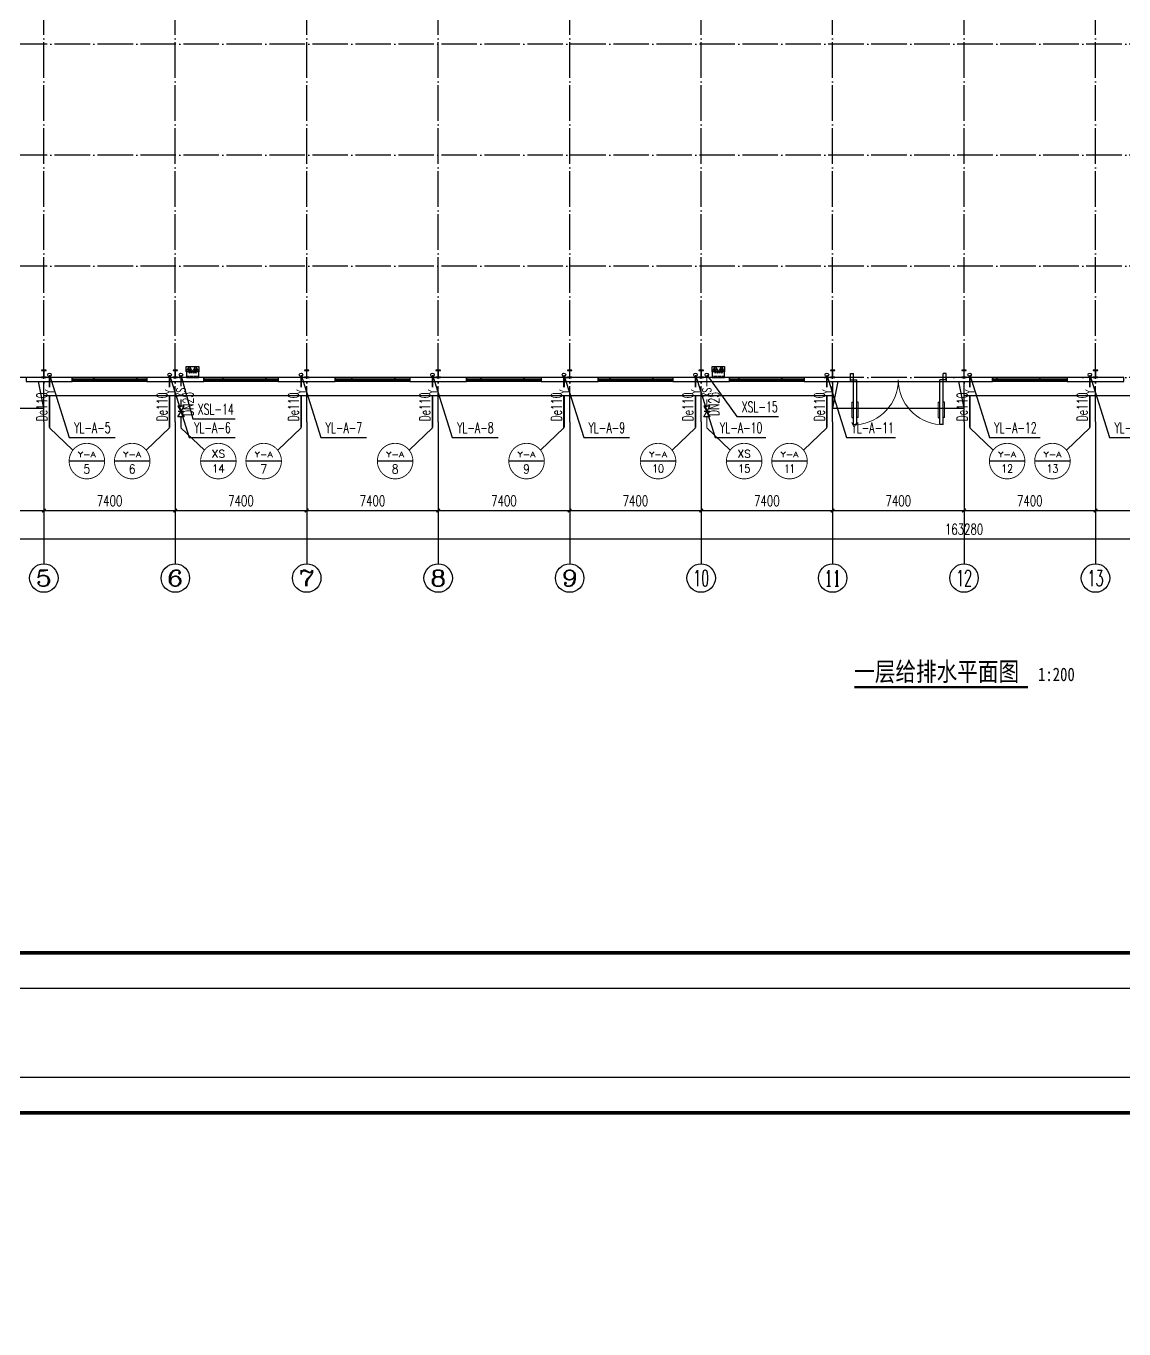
# Model space of a CAD drawing. Extents: x 13158459 to 15902229, y -1299598 to 28366.
# Drawn here: x 13945208 to 14007008, y -343212 to -269868 of the extents above; entities that cross this region are included whole.
import ezdxf
from ezdxf.enums import TextEntityAlignment as Align

# ---------------------------------------------------------------- set-up
doc = ezdxf.new("R2010")
doc.units = 0
doc.header["$LTSCALE"] = 1000
doc.header["$MEASUREMENT"] = 0
doc.linetypes.add('DOTE', pattern=[2.42, 2, -0.2, 0.02, -0.2])
for name, color, linetype in [('AXIS', 3, 'Continuous'), ('AXIS_TEXT', 7, 'Continuous'), ('COLUMN', 2, 'Continuous'), ('DIM_SYMB', 3, 'Continuous'), ('DIM_消防', 3, 'Continuous'), ('DIM_雨水', 3, 'Continuous'), ('DOTE', 8, 'DOTE'), ('EQUIP_消防', 7, 'Continuous'), ('PIPE-消防', 1, 'Continuous'), ('PIPE-雨水', 4, 'Continuous'), ('PUB_TEXT', 7, 'Continuous'), ('TEXT_消防', 7, 'Continuous'), ('TEXT_雨水', 7, 'Continuous'), ('TK', 4, 'Continuous'), ('TWT_TEXT', 7, 'Continuous'), ('VALVE_消防', 7, 'Continuous'), ('VPIPE-消防', 1, 'Continuous'), ('VPIPE-雨水', 4, 'Continuous'), ('WALL-PARAPET', 6, 'Continuous'), ('WINDOW', 4, 'Continuous')]:
    doc.layers.add(name, color=color, linetype=linetype)
doc.styles.add('_TCH_AXIS', font='COMPLEX', dxfattribs={"bigfont": 'GBCBIG'})
doc.styles.add('_TCH_DIM_T3', font='SIMPLEX', dxfattribs={"width": 0.705882, "bigfont": 'GBCBIG'})
doc.styles.add('_TWT_CIRCLE', font='COMPLEX', dxfattribs={"width": 1.1, "height": 3, "bigfont": 'HZTXT'})
doc.styles.add('_TWT_PIPEDN', font='SIMPLEX', dxfattribs={"width": 0.8, "height": 3, "bigfont": 'HZTXT'})
doc.styles.add('_TWT_PIPETEXT', font='COMPLEX', dxfattribs={"width": 0.8, "height": 2.5, "bigfont": 'HZTXT'})
doc.styles.add('_TWT_SERIAL', font='COMPLEX', dxfattribs={"width": 0.8, "height": 3, "bigfont": 'HZTXT'})
doc.styles.add('COMPLEX', font='COMPLEX')
doc.styles.add('YAYA', font='', dxfattribs={"width": 0.8, "height": 1})
doc.styles.get('YAYA').set_extended_font_data('SimSun')
doc.dimstyles.new('_TCH_ARCH&&200', dxfattribs={"dimtxt": 595, "dimasz": 200, "dimexe": 500, "dimexo": 600, "dimgap": 252.5, "dimtad": 1, "dimdec": 0, "dimzin": 0, "dimdsep": 46, "dimtxsty": '_TCH_DIM_T3', "dimblk": 'ARCHTICK', "dimcen": 0.09, "dimclrt": 7, "dimazin": 2, "dimtfac": 1, "dimtdec": 0, "dimtix": 1, "dimtmove": 2, "dimatfit": 3, "dimfxl": 0, "dimtolj": 1, "dimtzin": 0, "dimarcsym": 0})

# ---------------------------------------------------------------- blocks, each defined once
blk = doc.blocks.new('A$C797E1D2B')
at = {"layer": 'COLUMN'}
h = blk.add_hatch(color=256, dxfattribs=at)
h.paths.add_polyline_path([(125, 400), (250, 400), (250, 388), (130, 388), (130, 200), (125, 200)])
h.paths.add_polyline_path([(0, 400), (125, 400), (125, 200), (120, 200), (120, 388), (0, 388)])
h.paths.add_polyline_path([(0, 12), (120, 12), (120, 200), (125, 200), (125, 0), (0, 0)])
h.paths.add_polyline_path([(125, 200), (130, 200), (130, 12), (250, 12), (250, 0), (125, 0)])
blk.add_lwpolyline([(250, 0), (250, 12), (130, 12), (130, 388), (250, 388), (250, 400), (0, 400), (0, 388), (120, 388), (120, 12), (0, 12), (0, 0)], close=True, dxfattribs=at)
blk = doc.blocks.new('消防软管卷盘')
blk.add_lwpolyline([(4963954, 151899), (4963954, 150312), (4964641, 150312), (4964641, 151899)], close=True)
for points, const_width in [([(4964134, 151704), (4964482, 151704)], 1), ([(4964134, 151566), (4964482, 151566)], 1), ([(4964134, 151428), (4964482, 151428)], 1), ([(4964134, 151290), (4964482, 151290)], 1), ([(4964134, 151152), (4964482, 151152)], 1), ([(4964134, 151014), (4964482, 151014)], 0.1), ([(4964134, 150876), (4964482, 150876)], 1), ([(4964134, 150738), (4964482, 150738)], 1), ([(4964150, 150600), (4964499, 150600)], 1), ([(4964150, 150462), (4964499, 150462)], 1)]:
    blk.add_lwpolyline(points, dxfattribs=dict(const_width=const_width))
for centre, start, end in [((4964134, 151636), 90, 270), ((4964134, 151360), 90, 270), ((4964482, 151498), 270, 90), ((4964134, 151084), 90, 270), ((4964134, 150808), 90, 270), ((4964150, 150532), 90, 270), ((4964482, 151222), 270, 90), ((4964482, 150946), 270, 90), ((4964499, 150670), 270, 90)]:
    blk.add_arc(centre, 69, start, end)
blk = doc.blocks.new('$TwtSys$00000546')
h = blk.add_hatch()
h.set_pattern_fill('ANSI31', color=256, scale=200, style=0)
h.set_pattern_definition([(45, (-38543.802, -6670.83), (-17.67767, 17.67767), [])])
h.paths.add_polyline_path([(-65, 174), (65, 174), (65, 44), (-65, 44)])
for points in [[(0, 344), (-198, 0), (198, 0)], [(-65, 174), (65, 174), (65, 44), (-65, 44)]]:
    blk.add_lwpolyline(points, close=True)
blk = doc.blocks.new('92623')
blk.add_lwpolyline([(8910066, 83014), (8909273, 83014), (8909273, 82670), (8910066, 82670)], close=True)
at = {"xscale": -0.5, "yscale": 0.5, "zscale": 0.5, "rotation": 89.99999999998747}
blk.add_blockref('消防软管卷盘', (8985223, 2565334), dxfattribs=at)
at = {"layer": 'EQUIP_消防', "color": 8, "rotation": 180}
for p in [(8909471, 83014), (8909868, 83014)]:
    blk.add_blockref('$TwtSys$00000546', p, dxfattribs=at)
blk = doc.blocks.new('GeYuanFrame_82261577', base_point=(20.09, 4.53))
at = {"layer": 'TK'}
blk.add_lwpolyline([(20.09, 4.53), (20.09, 598.53), (1071.09, 598.53), (1071.09, 4.53)], close=True, dxfattribs=at)
at = {"layer": 'TK', "const_width": 1}
blk.add_lwpolyline([(45.09, 588.53), (1061.09, 588.53), (1061.09, 14.53), (45.09, 14.53)], close=True, dxfattribs=at)
blk = doc.blocks.new('GeYuanFrame_06180853', base_point=(20.09, 4.53))
at = {"layer": 'TK'}
blk.add_lwpolyline([(20.09, 4.53), (20.09, 598.53), (1071.09, 598.53), (1071.09, 4.53)], close=True, dxfattribs=at)
at = {"layer": 'TK', "const_width": 1}
blk.add_lwpolyline([(45.09, 588.53), (1061.09, 588.53), (1061.09, 14.53), (45.09, 14.53)], close=True, dxfattribs=at)
blk = doc.blocks.new('_AXISO')
blk.add_circle((0, 0), 0.5)
at = {"layer": 'AXIS_TEXT', "style": 'COMPLEX', "width": 1.041667}
blk.add_attdef('A', text='', height=0.56, dxfattribs=at).set_placement((-0.25, -0.28), (0.25, -0.28), align=Align.FIT)
blk = doc.blocks.new('_ArchTick')
at = {"color": 0, "linetype": 'ByBlock', "const_width": 0.4}
blk.add_lwpolyline([(-0.5, -0.5), (0.5, 0.5)], dxfattribs=at)
blk = doc.blocks.new('*D119')
at = {"layer": 'AXIS', "color": 0, "lineweight": -2}
for p, q in [((13916368, -292743), (13916368, -299243)), ((14079648, -292743), (14079648, -299243)), ((13916368, -298743), (14079648, -298743))]:
    blk.add_line(p, q, dxfattribs=at)
at = {"layer": 'Defpoints', "color": 0}
for p in [(13916368, -292143), (14079648, -292143), (14079648, -298743)]:
    blk.add_point(p, dxfattribs=at)
at = {"layer": 'AXIS', "color": 0, "lineweight": -2, "xscale": 200, "yscale": 200, "zscale": 200, "rotation": 180}
blk.add_blockref('_ArchTick', (13916368, -298743), dxfattribs=at)
at = {"layer": 'AXIS', "color": 0, "lineweight": -2, "xscale": 200, "yscale": 200, "zscale": 200}
blk.add_blockref('_ArchTick', (14079648, -298743), dxfattribs=at)
at = {"layer": 'AXIS', "color": 7, "insert": (13998008, -298193), "char_height": 595, "attachment_point": 5, "style": '_TCH_DIM_T3'}
blk.add_mtext('\\A1;163280', dxfattribs=at)
blk = doc.blocks.new('*D126')
at = {"layer": 'AXIS', "color": 0, "lineweight": -2}
for p, q in [((13938808, -292743), (13938808, -297643)), ((13946208, -292743), (13946208, -297643)), ((13938808, -297143), (13946208, -297143))]:
    blk.add_line(p, q, dxfattribs=at)
at = {"layer": 'Defpoints', "color": 0}
for p in [(13938808, -292143), (13946208, -292143), (13946208, -297143)]:
    blk.add_point(p, dxfattribs=at)
at = {"layer": 'AXIS', "color": 0, "lineweight": -2, "xscale": 200, "yscale": 200, "zscale": 200, "rotation": 180}
blk.add_blockref('_ArchTick', (13938808, -297143), dxfattribs=at)
at = {"layer": 'AXIS', "color": 0, "lineweight": -2, "xscale": 200, "yscale": 200, "zscale": 200}
blk.add_blockref('_ArchTick', (13946208, -297143), dxfattribs=at)
at = {"layer": 'AXIS', "color": 7, "insert": (13942508, -296593), "char_height": 595, "attachment_point": 5, "style": '_TCH_DIM_T3'}
blk.add_mtext('\\A1;7400', dxfattribs=at)
blk = doc.blocks.new('*D127')
at = {"layer": 'AXIS', "color": 0, "lineweight": -2}
for p, q in [((13946208, -292743), (13946208, -297643)), ((13953608, -292743), (13953608, -297643)), ((13946208, -297143), (13953608, -297143))]:
    blk.add_line(p, q, dxfattribs=at)
at = {"layer": 'Defpoints', "color": 0}
for p in [(13946208, -292143), (13953608, -292143), (13953608, -297143)]:
    blk.add_point(p, dxfattribs=at)
at = {"layer": 'AXIS', "color": 0, "lineweight": -2, "xscale": 200, "yscale": 200, "zscale": 200, "rotation": 180}
blk.add_blockref('_ArchTick', (13946208, -297143), dxfattribs=at)
at = {"layer": 'AXIS', "color": 0, "lineweight": -2, "xscale": 200, "yscale": 200, "zscale": 200}
blk.add_blockref('_ArchTick', (13953608, -297143), dxfattribs=at)
at = {"layer": 'AXIS', "color": 7, "insert": (13949908, -296593), "char_height": 595, "attachment_point": 5, "style": '_TCH_DIM_T3'}
blk.add_mtext('\\A1;7400', dxfattribs=at)
blk = doc.blocks.new('*D128')
at = {"layer": 'AXIS', "color": 0, "lineweight": -2}
for p, q in [((13953608, -292743), (13953608, -297643)), ((13961008, -292743), (13961008, -297643)), ((13953608, -297143), (13961008, -297143))]:
    blk.add_line(p, q, dxfattribs=at)
at = {"layer": 'Defpoints', "color": 0}
for p in [(13953608, -292143), (13961008, -292143), (13961008, -297143)]:
    blk.add_point(p, dxfattribs=at)
at = {"layer": 'AXIS', "color": 0, "lineweight": -2, "xscale": 200, "yscale": 200, "zscale": 200, "rotation": 180}
blk.add_blockref('_ArchTick', (13953608, -297143), dxfattribs=at)
at = {"layer": 'AXIS', "color": 0, "lineweight": -2, "xscale": 200, "yscale": 200, "zscale": 200}
blk.add_blockref('_ArchTick', (13961008, -297143), dxfattribs=at)
at = {"layer": 'AXIS', "color": 7, "insert": (13957308, -296593), "char_height": 595, "attachment_point": 5, "style": '_TCH_DIM_T3'}
blk.add_mtext('\\A1;7400', dxfattribs=at)
blk = doc.blocks.new('*D129')
at = {"layer": 'AXIS', "color": 0, "lineweight": -2}
for p, q in [((13961008, -292743), (13961008, -297643)), ((13968408, -292743), (13968408, -297643)), ((13961008, -297143), (13968408, -297143))]:
    blk.add_line(p, q, dxfattribs=at)
at = {"layer": 'Defpoints', "color": 0}
for p in [(13961008, -292143), (13968408, -292143), (13968408, -297143)]:
    blk.add_point(p, dxfattribs=at)
at = {"layer": 'AXIS', "color": 0, "lineweight": -2, "xscale": 200, "yscale": 200, "zscale": 200, "rotation": 180}
blk.add_blockref('_ArchTick', (13961008, -297143), dxfattribs=at)
at = {"layer": 'AXIS', "color": 0, "lineweight": -2, "xscale": 200, "yscale": 200, "zscale": 200}
blk.add_blockref('_ArchTick', (13968408, -297143), dxfattribs=at)
at = {"layer": 'AXIS', "color": 7, "insert": (13964708, -296593), "char_height": 595, "attachment_point": 5, "style": '_TCH_DIM_T3'}
blk.add_mtext('\\A1;7400', dxfattribs=at)
blk = doc.blocks.new('*D130')
at = {"layer": 'AXIS', "color": 0, "lineweight": -2}
for p, q in [((13968408, -292743), (13968408, -297643)), ((13975808, -292743), (13975808, -297643)), ((13968408, -297143), (13975808, -297143))]:
    blk.add_line(p, q, dxfattribs=at)
at = {"layer": 'Defpoints', "color": 0}
for p in [(13968408, -292143), (13975808, -292143), (13975808, -297143)]:
    blk.add_point(p, dxfattribs=at)
at = {"layer": 'AXIS', "color": 0, "lineweight": -2, "xscale": 200, "yscale": 200, "zscale": 200, "rotation": 180}
blk.add_blockref('_ArchTick', (13968408, -297143), dxfattribs=at)
at = {"layer": 'AXIS', "color": 0, "lineweight": -2, "xscale": 200, "yscale": 200, "zscale": 200}
blk.add_blockref('_ArchTick', (13975808, -297143), dxfattribs=at)
at = {"layer": 'AXIS', "color": 7, "insert": (13972108, -296593), "char_height": 595, "attachment_point": 5, "style": '_TCH_DIM_T3'}
blk.add_mtext('\\A1;7400', dxfattribs=at)
blk = doc.blocks.new('*D131')
at = {"layer": 'AXIS', "color": 0, "lineweight": -2}
for p, q in [((13975808, -292743), (13975808, -297643)), ((13983208, -292743), (13983208, -297643)), ((13975808, -297143), (13983208, -297143))]:
    blk.add_line(p, q, dxfattribs=at)
at = {"layer": 'Defpoints', "color": 0}
for p in [(13975808, -292143), (13983208, -292143), (13983208, -297143)]:
    blk.add_point(p, dxfattribs=at)
at = {"layer": 'AXIS', "color": 0, "lineweight": -2, "xscale": 200, "yscale": 200, "zscale": 200, "rotation": 180}
blk.add_blockref('_ArchTick', (13975808, -297143), dxfattribs=at)
at = {"layer": 'AXIS', "color": 0, "lineweight": -2, "xscale": 200, "yscale": 200, "zscale": 200}
blk.add_blockref('_ArchTick', (13983208, -297143), dxfattribs=at)
at = {"layer": 'AXIS', "color": 7, "insert": (13979508, -296593), "char_height": 595, "attachment_point": 5, "style": '_TCH_DIM_T3'}
blk.add_mtext('\\A1;7400', dxfattribs=at)
blk = doc.blocks.new('*D132')
at = {"layer": 'AXIS', "color": 0, "lineweight": -2}
for p, q in [((13983208, -292743), (13983208, -297643)), ((13990608, -292743), (13990608, -297643)), ((13983208, -297143), (13990608, -297143))]:
    blk.add_line(p, q, dxfattribs=at)
at = {"layer": 'Defpoints', "color": 0}
for p in [(13983208, -292143), (13990608, -292143), (13990608, -297143)]:
    blk.add_point(p, dxfattribs=at)
at = {"layer": 'AXIS', "color": 0, "lineweight": -2, "xscale": 200, "yscale": 200, "zscale": 200, "rotation": 180}
blk.add_blockref('_ArchTick', (13983208, -297143), dxfattribs=at)
at = {"layer": 'AXIS', "color": 0, "lineweight": -2, "xscale": 200, "yscale": 200, "zscale": 200}
blk.add_blockref('_ArchTick', (13990608, -297143), dxfattribs=at)
at = {"layer": 'AXIS', "color": 7, "insert": (13986908, -296593), "char_height": 595, "attachment_point": 5, "style": '_TCH_DIM_T3'}
blk.add_mtext('\\A1;7400', dxfattribs=at)
blk = doc.blocks.new('*D133')
at = {"layer": 'AXIS', "color": 0, "lineweight": -2}
for p, q in [((13990608, -292743), (13990608, -297643)), ((13998008, -292743), (13998008, -297643)), ((13990608, -297143), (13998008, -297143))]:
    blk.add_line(p, q, dxfattribs=at)
at = {"layer": 'Defpoints', "color": 0}
for p in [(13990608, -292143), (13998008, -292143), (13998008, -297143)]:
    blk.add_point(p, dxfattribs=at)
at = {"layer": 'AXIS', "color": 0, "lineweight": -2, "xscale": 200, "yscale": 200, "zscale": 200, "rotation": 180}
blk.add_blockref('_ArchTick', (13990608, -297143), dxfattribs=at)
at = {"layer": 'AXIS', "color": 0, "lineweight": -2, "xscale": 200, "yscale": 200, "zscale": 200}
blk.add_blockref('_ArchTick', (13998008, -297143), dxfattribs=at)
at = {"layer": 'AXIS', "color": 7, "insert": (13994308, -296593), "char_height": 595, "attachment_point": 5, "style": '_TCH_DIM_T3'}
blk.add_mtext('\\A1;7400', dxfattribs=at)
blk = doc.blocks.new('*D134')
at = {"layer": 'AXIS', "color": 0, "lineweight": -2}
for p, q in [((13998008, -292743), (13998008, -297643)), ((14005408, -292743), (14005408, -297643)), ((13998008, -297143), (14005408, -297143))]:
    blk.add_line(p, q, dxfattribs=at)
at = {"layer": 'Defpoints', "color": 0}
for p in [(13998008, -292143), (14005408, -292143), (14005408, -297143)]:
    blk.add_point(p, dxfattribs=at)
at = {"layer": 'AXIS', "color": 0, "lineweight": -2, "xscale": 200, "yscale": 200, "zscale": 200, "rotation": 180}
blk.add_blockref('_ArchTick', (13998008, -297143), dxfattribs=at)
at = {"layer": 'AXIS', "color": 0, "lineweight": -2, "xscale": 200, "yscale": 200, "zscale": 200}
blk.add_blockref('_ArchTick', (14005408, -297143), dxfattribs=at)
at = {"layer": 'AXIS', "color": 7, "insert": (14001708, -296593), "char_height": 595, "attachment_point": 5, "style": '_TCH_DIM_T3'}
blk.add_mtext('\\A1;7400', dxfattribs=at)
blk = doc.blocks.new('*D135')
at = {"layer": 'AXIS', "color": 0, "lineweight": -2}
for p, q in [((14005408, -292743), (14005408, -297643)), ((14012808, -292743), (14012808, -297643)), ((14005408, -297143), (14012808, -297143))]:
    blk.add_line(p, q, dxfattribs=at)
at = {"layer": 'Defpoints', "color": 0}
for p in [(14005408, -292143), (14012808, -292143), (14012808, -297143)]:
    blk.add_point(p, dxfattribs=at)
at = {"layer": 'AXIS', "color": 0, "lineweight": -2, "xscale": 200, "yscale": 200, "zscale": 200, "rotation": 180}
blk.add_blockref('_ArchTick', (14005408, -297143), dxfattribs=at)
at = {"layer": 'AXIS', "color": 0, "lineweight": -2, "xscale": 200, "yscale": 200, "zscale": 200}
blk.add_blockref('_ArchTick', (14012808, -297143), dxfattribs=at)
at = {"layer": 'AXIS', "color": 7, "insert": (14009108, -296593), "char_height": 595, "attachment_point": 5, "style": '_TCH_DIM_T3'}
blk.add_mtext('\\A1;7400', dxfattribs=at)
blk = doc.blocks.new('$DorLib2D$00000011')
for p, q in [((-0.467, 0.471), (-0.467, -0.062)), ((-0.467, 0.471), (-0.433, 0.471)), ((-0.433, 0.471), (-0.433, 0.004)), ((0.433, 0.471), (0.433, 0.004)), ((0.467, 0.471), (0.433, 0.471)), ((0.467, 0.471), (0.467, -0.062)), ((-0.483, 0.396), (-0.467, 0.396)), ((-0.417, 0.396), (-0.433, 0.396)), ((0.417, 0.396), (0.433, 0.396)), ((0.483, 0.396), (0.467, 0.396)), ((-0.483, 0.235), (-0.467, 0.235)), ((-0.417, 0.235), (-0.433, 0.235)), ((0.417, 0.235), (0.433, 0.235)), ((0.483, 0.235), (0.467, 0.235)), ((-0.5, 0.004), (-0.433, 0.004)), ((-0.5, 0.004), (-0.5, -0.062)), ((0.5, 0.004), (0.433, 0.004)), ((0.5, 0.004), (0.5, -0.062)), ((-0.5, -0.062), (-0.467, -0.062)), ((0.5, -0.062), (0.467, -0.062))]:
    blk.add_line(p, q)
at = {"lineweight": 13}
for p, q in [((-0.483, 0.396), (-0.483, 0.235)), ((-0.417, 0.396), (-0.417, 0.235)), ((0.417, 0.396), (0.417, 0.235)), ((0.483, 0.396), (0.483, 0.235))]:
    blk.add_line(p, q, dxfattribs=at)
for centre, start, end in [((-0.467, 0.004), 0, 85.904), ((0.467, 0.004), 94.096, 180)]:
    blk.add_arc(centre, 0.467, start, end, dxfattribs=at)
blk = doc.blocks.new('$TCHSYS$WIN2D')
for p, q in [((-0.5, 0.5), (0.5, 0.5)), ((-0.5, 0.5), (-0.5, -0.5)), ((0.5, 0.5), (0.5, -0.5)), ((0.5, 0.167), (-0.5, 0.167)), ((0.5, -0.167), (-0.5, -0.167)), ((-0.5, -0.5), (0.5, -0.5))]:
    blk.add_line(p, q)
blk = doc.blocks.new('$VALVE$00000296')
for points in [[(-125, 72), (-125, -72), (125, 72), (125, -72), (-125, 72)], [(0, 60), (0, -64)]]:
    blk.add_lwpolyline(points)
for p in [(-125, 0), (125, 0)]:
    blk.add_point(p)

msp = doc.modelspace()

# ---------------------------------------------------------------- linework, layer by layer
at = {"color": 8, "ltscale": 0.5}
for p, q in [((13946208, -291383.1), (13945908, -289883.1)), ((13990908, -289883.1), (13990608, -291383.1)), ((13998008, -291383.1), (13997708, -289883.1))]:
    msp.add_line(p, q, dxfattribs=at)
for points in [[(13938808, -289883.1), (13938808, -291383.1), (13946208, -291383.1), (13946208, -289883.1)], [(13990608, -289883.1), (13990608, -291383.1), (13998008, -291383.1), (13998008, -289883.1)], [(13990608, -290683.1), (13946208, -290683.1)], [(14049808, -290683.1), (13998008, -290683.1)]]:
    msp.add_lwpolyline(points, dxfattribs=at)
at = {"layer": 'AXIS'}
for p, q in [((13946208, -292143.1), (13946208, -300143.1)), ((13953608, -292143.1), (13953608, -300143.1)), ((13961008, -292143.1), (13961008, -300143.1)), ((13968408, -292143.1), (13968408, -300143.1)), ((13975808, -292143.1), (13975808, -300143.1)), ((13983208, -292143.1), (13983208, -300143.1)), ((13990608, -292143.1), (13990608, -300143.1)), ((13998008, -292143.1), (13998008, -300143.1)), ((14005408, -292143.1), (14005408, -300143.1))]:
    msp.add_line(p, q, dxfattribs=at)
at = {"layer": 'DIM_SYMB', "const_width": 140}
msp.add_lwpolyline([(13991824.6, -307087.5), (14001612.8, -307087.5)], dxfattribs=at)
at = {"layer": 'DIM_消防'}
for p, q in [((13953927.5, -289499), (13954596.6, -291978, 3000)), ((13983527.5, -289499), (13985215.5, -291845.3, 3000)), ((13985215.5, -291845.3, 3000), (13987560.9, -291845.3, 3000)), ((13946527.5, -292484.2), (13947843.2, -293743.4)), ((13953288.4, -292484.2), (13951972.7, -293743.4)), ((13953927.5, -292484.2), (13955243.2, -293743.4)), ((13954596.6, -291978, 3000), (13956977.6, -291978, 3000)), ((13960688.4, -292484.2), (13959372.7, -293743.4)), ((13968088.4, -292484.2), (13966772.7, -293743.4)), ((13975486.8, -292484.2), (13974171.1, -293743.4)), ((13982888.4, -292484.2), (13981572.7, -293743.4)), ((13983527.5, -292484.2), (13984843.2, -293743.4)), ((13990288.4, -292484.2), (13988972.7, -293743.4)), ((13998327.5, -292484.2), (13999643.2, -293743.4)), ((14005088.4, -292484.2), (14003772.7, -293743.4)), ((13949632.2, -294357.8), (13947632.2, -294357.8)), ((13952183.7, -294357.8), (13950183.7, -294357.8)), ((13957032.2, -294357.8), (13955032.2, -294357.8)), ((13959583.7, -294357.8), (13957583.7, -294357.8)), ((13966983.7, -294357.8), (13964983.7, -294357.8)), ((13974382.1, -294357.8), (13972382.1, -294357.8)), ((13981783.7, -294357.8), (13979783.7, -294357.8)), ((13986632.2, -294357.8), (13984632.2, -294357.8)), ((13989183.7, -294357.8), (13987183.7, -294357.8)), ((14001432.2, -294357.8), (13999432.2, -294357.8)), ((14003983.7, -294357.8), (14001983.7, -294357.8))]:
    msp.add_line(p, q, dxfattribs=at)
at = {"layer": 'DIM_消防', "const_width": 50}
for points in [[(13949632.2, -294357.8, 1), (13947632.2, -294357.8, 1)], [(13952183.7, -294357.8, 1), (13950183.7, -294357.8, 1)], [(13957032.2, -294357.8, 1), (13955032.2, -294357.8, 1)], [(13959583.7, -294357.8, 1), (13957583.7, -294357.8, 1)], [(13966983.7, -294357.8, 1), (13964983.7, -294357.8, 1)], [(13974382.1, -294357.8, 1), (13972382.1, -294357.8, 1)], [(13981783.7, -294357.8, 1), (13979783.7, -294357.8, 1)], [(13986632.2, -294357.8, 1), (13984632.2, -294357.8, 1)], [(13989183.7, -294357.8, 1), (13987183.7, -294357.8, 1)], [(14001432.2, -294357.8, 1), (13999432.2, -294357.8, 1)], [(14003983.7, -294357.8, 1), (14001983.7, -294357.8, 1)]]:
    msp.add_lwpolyline(points, format="xyb", close=True, dxfattribs=at)
at = {"layer": 'DIM_雨水'}
for p, q in [((13946527.5, -289499, 3000), (13947637.6, -293021.2, 3000)), ((13953288.4, -289499), (13954398.5, -293021.2)), ((13960688.4, -289499), (13961798.5, -293021.2)), ((13968088.4, -289499, 3000), (13969198.5, -293021.2, 3000)), ((13975486.8, -289499, 3000), (13976596.9, -293021.2, 3000)), ((13982888.4, -289499, 3000), (13983998.5, -293021.2, 3000)), ((13990288.4, -289499, 3000), (13991398.5, -293021.2, 3000)), ((13998327.5, -289499, 3000), (13999437.6, -293021.2, 3000)), ((14005088.4, -289499, 3000), (14006198.5, -293021.2, 3000)), ((13947637.6, -293021.2, 3000), (13950215.6, -293021.2, 3000)), ((13954398.5, -293021.2), (13956976.6, -293021.2)), ((13961798.5, -293021.2), (13964376.6, -293021.2)), ((13969198.5, -293021.2, 3000), (13971776.6, -293021.2, 3000)), ((13976596.9, -293021.2, 3000), (13979174.9, -293021.2, 3000)), ((13983998.5, -293021.2, 3000), (13986848.6, -293021.2, 3000)), ((13991398.5, -293021.2, 3000), (13994157.6, -293021.2, 3000)), ((13999437.6, -293021.2, 3000), (14002287.6, -293021.2, 3000)), ((14006198.5, -293021.2, 3000), (14009048.6, -293021.2, 3000))]:
    msp.add_line(p, q, dxfattribs=at)
at = {"layer": 'DOTE'}
for p, q in [((13946208, -292143.1), (13946208, -237143.1)), ((13953608, -292143.1), (13953608, -237143.1)), ((13961008, -292143.1), (13961008, -237143.1)), ((13968408, -292143.1), (13968408, -237143.1)), ((13975808, -292143.1), (13975808, -237143.1)), ((13983208, -292143.1), (13983208, -237143.1)), ((13990608, -292143.1), (13990608, -237143.1)), ((13998008, -292143.1), (13998008, -237143.1)), ((14005408, -292143.1), (14005408, -237143.1)), ((14081908, -270893.1), (13914108, -270893.1)), ((14081908, -277143.1), (13914108, -277143.1)), ((14081908, -283393.1), (13914108, -283393.1)), ((14081908, -289643.1), (13914108, -289643.1))]:
    msp.add_line(p, q, dxfattribs=at)
at = {"layer": 'PIPE-消防', "linetype": 'Continuous', "const_width": 70}
for points in [[(13953927.5, -289599), (13953927.5, -290158)], [(13983527.5, -289599), (13983527.5, -290158)], [(13953927.5, -290876.1), (13953927.5, -291270.9)], [(13983527.5, -290876.1), (13983527.5, -291270.9)], [(13953927.5, -291870.9), (13953927.5, -292484.2)], [(13983527.5, -291870.9), (13983527.5, -292484.2)]]:
    msp.add_lwpolyline(points, dxfattribs=at)
at = {"layer": 'PIPE-雨水', "linetype": 'Continuous', "const_width": 100}
for points in [[(13946527.5, -289599), (13946527.5, -290196.5)], [(13953288.4, -289599), (13953288.4, -290196.5)], [(13960688.4, -289599), (13960688.4, -290196.5)], [(13968088.4, -289599), (13968088.4, -290196.5)], [(13975486.8, -289599), (13975486.8, -290196.5)], [(13982888.4, -289599), (13982888.4, -290196.5)], [(13990288.4, -289599), (13990288.4, -290196.5)], [(13998327.5, -289599), (13998327.5, -290196.5)], [(14005088.4, -289599), (14005088.4, -290196.5)], [(13946527.5, -290686), (13946527.5, -292484.2)], [(13953288.4, -290686), (13953288.4, -292484.2)], [(13960688.4, -290686), (13960688.4, -292484.2)], [(13968088.4, -290686), (13968088.4, -292484.2)], [(13975486.8, -290686), (13975486.8, -292484.2)], [(13982888.4, -290686), (13982888.4, -292484.2)], [(13990288.4, -290686), (13990288.4, -292484.2)], [(13998327.5, -290686), (13998327.5, -292484.2)], [(14005088.4, -290686), (14005088.4, -292484.2)]]:
    msp.add_lwpolyline(points, dxfattribs=at)
at = {"layer": 'VPIPE-消防', "linetype": 'Continuous'}
for centre in [(13953927.5, -289499), (13983527.5, -289499)]:
    msp.add_circle(centre, 100, dxfattribs=at)
at = {"layer": 'VPIPE-雨水', "linetype": 'Continuous'}
for centre in [(13946527.5, -289499), (13953288.4, -289499), (13960688.4, -289499), (13968088.4, -289499), (13975486.8, -289499), (13982888.4, -289499), (13990288.4, -289499), (13998327.5, -289499), (14005088.4, -289499)]:
    msp.add_circle(centre, 100, dxfattribs=at)
at = {"layer": 'WALL-PARAPET'}
for p, q in [((13947808, -289643.1), (13945208, -289643.1)), ((13945208, -289643.1), (13945208, -289883.1)), ((13947808, -289883.1), (13947808, -289643.1)), ((13955208, -289643.1), (13952008, -289643.1)), ((13952008, -289643.1), (13952008, -289883.1)), ((13955208, -289883.1), (13955208, -289643.1)), ((13962608, -289643.1), (13959408, -289643.1)), ((13959408, -289643.1), (13959408, -289883.1)), ((13962608, -289883.1), (13962608, -289643.1)), ((13970008, -289643.1), (13966808, -289643.1)), ((13966808, -289643.1), (13966808, -289883.1)), ((13970008, -289883.1), (13970008, -289643.1)), ((13977408, -289643.1), (13974208, -289643.1)), ((13974208, -289643.1), (13974208, -289883.1)), ((13977408, -289883.1), (13977408, -289643.1)), ((13984808, -289643.1), (13981608, -289643.1)), ((13981608, -289643.1), (13981608, -289883.1)), ((13984808, -289883.1), (13984808, -289643.1)), ((13991608, -289643.1), (13989008, -289643.1)), ((13989008, -289643.1), (13989008, -289883.1)), ((13991608, -289883.1), (13991608, -289643.1)), ((13999608, -289643.1), (13997008, -289643.1)), ((13997008, -289643.1), (13997008, -289883.1)), ((13999608, -289883.1), (13999608, -289643.1)), ((14007008, -289643.1), (14003808, -289643.1)), ((14003808, -289643.1), (14003808, -289883.1)), ((14007008, -289883.1), (14007008, -289643.1)), ((13945208, -289883.1), (13947808, -289883.1)), ((13952008, -289883.1), (13955208, -289883.1)), ((13959408, -289883.1), (13962608, -289883.1)), ((13966808, -289883.1), (13970008, -289883.1)), ((13974208, -289883.1), (13977408, -289883.1)), ((13981608, -289883.1), (13984808, -289883.1)), ((13989008, -289883.1), (13991608, -289883.1)), ((13997008, -289883.1), (13999608, -289883.1)), ((14003808, -289883.1), (14007008, -289883.1))]:
    msp.add_line(p, q, dxfattribs=at)
at = {"layer": 'WINDOW'}
msp.add_line((13991608, -289883.1), (13997008, -289883.1), dxfattribs=at)

# ---------------------------------------------------------------- block references
at = {"xscale": 200, "yscale": 200, "zscale": 200}
for name, p in [('GeYuanFrame_82261577', (13898408, -324043.1)), ('GeYuanFrame_06180853', (13898408, -447843.1))]:
    msp.add_blockref(name, p, dxfattribs=at)
at = {"rotation": 180}
for p in [(13946333, -289243.1), (13953733, -289243.1), (13961133, -289243.1), (13968533, -289243.1), (13975933, -289243.1), (13983333, -289243.1), (13990733, -289243.1), (13998133, -289243.1), (14005533, -289243.1)]:
    msp.add_blockref('A$C797E1D2B', p, dxfattribs=at)
at = {"xscale": -0.882, "yscale": 0.882, "zscale": 0.882, "rotation": 180}
for p in [(6096250.7, -216122), (6125850.7, -216122)]:
    msp.add_blockref('92623', p, dxfattribs=at)
at = {"layer": 'AXIS'}
ref = msp.add_blockref('_AXISO', (13946208, -300943.1), dxfattribs=dict(at, xscale=1600, yscale=1600, zscale=1600))
ref.add_attrib('A', '5', dxfattribs={"layer": 'AXIS_TEXT', "ltscale": 0.5, "height": 905.1, "style": '_TCH_AXIS', "width": 1.5}).set_placement((13945755.4, -301395.6), (13946660.5, -301395.6), align=Align.FIT)
ref = msp.add_blockref('_AXISO', (13953608, -300943.1), dxfattribs=dict(at, xscale=1600, yscale=1600, zscale=1600))
ref.add_attrib('A', '6', dxfattribs={"layer": 'AXIS_TEXT', "ltscale": 0.5, "height": 905.1, "style": '_TCH_AXIS', "width": 1.5}).set_placement((13953155.4, -301395.6), (13954060.5, -301395.6), align=Align.FIT)
ref = msp.add_blockref('_AXISO', (13961008, -300943.1), dxfattribs=dict(at, xscale=1600, yscale=1600, zscale=1600))
ref.add_attrib('A', '7', dxfattribs={"layer": 'AXIS_TEXT', "ltscale": 0.5, "height": 905.1, "style": '_TCH_AXIS', "width": 1.5}).set_placement((13960555.4, -301395.6), (13961460.5, -301395.6), align=Align.FIT)
ref = msp.add_blockref('_AXISO', (13968408, -300943.1), dxfattribs=dict(at, xscale=1600, yscale=1600, zscale=1600))
ref.add_attrib('A', '8', dxfattribs={"layer": 'AXIS_TEXT', "ltscale": 0.5, "height": 905.1, "style": '_TCH_AXIS', "width": 1.5}).set_placement((13967955.4, -301395.6), (13968860.5, -301395.6), align=Align.FIT)
ref = msp.add_blockref('_AXISO', (13975808, -300943.1), dxfattribs=dict(at, xscale=1600, yscale=1600, zscale=1600))
ref.add_attrib('A', '9', dxfattribs={"layer": 'AXIS_TEXT', "ltscale": 0.5, "height": 905.1, "style": '_TCH_AXIS', "width": 1.5}).set_placement((13975355.4, -301395.6), (13976260.5, -301395.6), align=Align.FIT)
ref = msp.add_blockref('_AXISO', (13983208, -300943.1), dxfattribs=dict(at, xscale=1600, yscale=1600, zscale=1600))
ref.add_attrib('A', '10', dxfattribs={"layer": 'AXIS_TEXT', "ltscale": 0.5, "height": 905.1, "style": '_TCH_AXIS', "width": 0.724138}).set_placement((13982755.4, -301395.6), (13983660.5, -301395.6), align=Align.FIT)
ref = msp.add_blockref('_AXISO', (13990608, -300943.1), dxfattribs=dict(at, xscale=1600, yscale=1600, zscale=1600))
ref.add_attrib('A', '11', dxfattribs={"layer": 'AXIS_TEXT', "ltscale": 0.5, "height": 905.1, "style": '_TCH_AXIS', "width": 0.875}).set_placement((13990155.4, -301395.6), (13991060.5, -301395.6), align=Align.FIT)
ref = msp.add_blockref('_AXISO', (13998008, -300943.1), dxfattribs=dict(at, xscale=1600, yscale=1600, zscale=1600))
ref.add_attrib('A', '12', dxfattribs={"layer": 'AXIS_TEXT', "ltscale": 0.5, "height": 905.1, "style": '_TCH_AXIS', "width": 0.724138}).set_placement((13997555.4, -301395.6), (13998460.5, -301395.6), align=Align.FIT)
ref = msp.add_blockref('_AXISO', (14005408, -300943.1), dxfattribs=dict(at, xscale=1600, yscale=1600, zscale=1600))
ref.add_attrib('A', '13', dxfattribs={"layer": 'AXIS_TEXT', "ltscale": 0.5, "height": 905.1, "style": '_TCH_AXIS', "width": 0.724138}).set_placement((14004955.4, -301395.6), (14005860.5, -301395.6), align=Align.FIT)
at = {"layer": 'VALVE_消防', "xscale": -2.4, "yscale": 2.4, "zscale": 2.4, "rotation": 270}
for p in [(13953927.5, -291570.9), (13983527.5, -291570.9)]:
    msp.add_blockref('$VALVE$00000296', p, dxfattribs=at)
at = {"layer": 'WINDOW'}
for name, p, xscale, yscale, zscale in [('$TCHSYS$WIN2D', (13949908, -289763.1), -4200, 240, -4200), ('$TCHSYS$WIN2D', (13957308, -289763.1), -4200, 240, -4200), ('$TCHSYS$WIN2D', (13964708, -289763.1), -4200, 240, -4200), ('$TCHSYS$WIN2D', (13972108, -289763.1), -4200, 240, -4200), ('$TCHSYS$WIN2D', (13979508, -289763.1), -4200, 240, -4200), ('$TCHSYS$WIN2D', (13986908, -289763.1), -4200, 240, -4200), ('$DorLib2D$00000011', (13994308, -289763.1), -5400, -5400, -5400), ('$TCHSYS$WIN2D', (14001708, -289763.1), -4200, 240, -4200)]:
    msp.add_blockref(name, p, dxfattribs=dict(at, xscale=xscale, yscale=yscale, zscale=zscale))

# ---------------------------------------------------------------- texts
at = {"layer": 'DIM_消防', "color": 7, "style": '_TWT_CIRCLE'}
for s, height, p, p2 in [('Y-A', 296.03, (13948128.3, -294130.7), (13949136.2, -294130.7)), ('Y-A', 296.03, (13950679.8, -294130.7), (13951687.7, -294130.7)), ('XS', 423.95, (13955654.7, -294156.9), (13956409.8, -294156.9)), ('Y-A', 296.03, (13958079.8, -294130.7), (13959087.7, -294130.7)), ('Y-A', 296.03, (13965479.8, -294130.7), (13966487.7, -294130.7)), ('Y-A', 296.03, (13972878.1, -294130.7), (13973886, -294130.7)), ('Y-A', 296.03, (13980279.8, -294130.7), (13981287.7, -294130.7)), ('XS', 423.95, (13985254.7, -294156.9), (13986009.8, -294156.9)), ('Y-A', 296.03, (13987679.8, -294130.7), (13988687.7, -294130.7)), ('Y-A', 296.03, (13999928.3, -294130.7), (14000936.2, -294130.7)), ('Y-A', 296.03, (14002479.8, -294130.7), (14003487.7, -294130.7)), ('5', 517.5, (13948442.5, -295061), (13948822, -295061)), ('6', 517.5, (13950994, -295061), (13951373.4, -295061)), ('14', 438.86, (13955675.9, -294994.8), (13956388.6, -294994.8)), ('7', 517.5, (13958394, -295061), (13958773.4, -295061)), ('8', 517.5, (13965794, -295061), (13966173.4, -295061)), ('9', 517.5, (13973192.3, -295061), (13973571.8, -295061)), ('10', 448.85, (13980442.8, -295003.1), (13981124.6, -295003.1)), ('15', 448.85, (13985291.3, -295003.1), (13985973.2, -295003.1)), ('11', 473.59, (13987886, -295023.8), (13988481.4, -295023.8)), ('12', 448.85, (14000091.3, -295003.1), (14000773.2, -295003.1)), ('13', 448.85, (14002642.8, -295003.1), (14003324.6, -295003.1))]:
    msp.add_text(s, height=height, dxfattribs=at).set_placement(p, p2, align=Align.FIT)
at = {"layer": 'PUB_TEXT', "style": 'YAYA', "width": 0.8}
for s, height, p in [('一层给排水平面图', 1063.29, (13991824.6, -306737.2)), ('1:200', 759.49, (14002172.8, -306743.1))]:
    msp.add_text(s, height=height, dxfattribs=at).set_placement(p)
at = {"layer": 'TEXT_消防', "style": '_TWT_PIPETEXT', "width": 0.64}
for p in [(13954177.5, -290776.1), (13983777.5, -290776.1)]:
    msp.add_text('XS', height=500, rotation=90, dxfattribs=at).set_placement(p)
at = {"layer": 'TEXT_消防', "linetype": 'Continuous', "style": '_TWT_PIPEDN', "width": 0.64}
for p in [(13954627.5, -291828), (13984227.5, -291828)]:
    msp.add_text('DN25', height=600, rotation=90, dxfattribs=at).set_placement(p)
at = {"layer": 'TEXT_雨水', "style": '_TWT_PIPETEXT', "width": 0.64}
for p in [(13946777.5, -290586), (13953538.4, -290586), (13960938.4, -290586), (13968338.4, -290586), (13975736.8, -290586), (13983138.4, -290586), (13990538.4, -290586), (13998577.5, -290586), (14005338.4, -290586)]:
    msp.add_text('Y', height=500, rotation=90, dxfattribs=at).set_placement(p)
at = {"layer": 'TEXT_雨水', "linetype": 'Continuous', "style": '_TWT_PIPEDN', "width": 0.64}
for p in [(13946401.1, -292124.4), (13953162.1, -292124.4), (13960562.1, -292124.4), (13967962.1, -292124.4), (13975360.4, -292124.4), (13982762.1, -292124.4), (13990162.1, -292124.4), (13998201.1, -292124.4), (14004962.1, -292124.4)]:
    msp.add_text('De110', height=600, rotation=90, dxfattribs=at).set_placement(p)
at = {"layer": 'TWT_TEXT', "style": '_TWT_SERIAL', "width": 0.64}
for s, p in [('XSL-14', (13954874.7, -291738, 3000)), ('XSL-15', (13985494.6, -291605.3, 3000)), ('YL-A-5', (13947911.6, -292781.2, 3000)), ('YL-A-6', (13954672.6, -292781.2)), ('YL-A-7', (13962072.6, -292781.2)), ('YL-A-8', (13969472.6, -292781.2, 3000)), ('YL-A-9', (13976870.9, -292781.2, 3000)), ('YL-A-10', (13984270.3, -292781.2, 3000)), ('YL-A-11', (13991670.7, -292781.2, 3000)), ('YL-A-12', (13999709.4, -292781.2, 3000)), ('YL-A-13', (14006470.3, -292781.2, 3000))]:
    msp.add_text(s, height=600, dxfattribs=at).set_placement(p)

# ---------------------------------------------------------------- dimensions: what is measured, and where the dimension line sits
at = {"layer": 'AXIS'}
for p1, p2, distance, text, picture, middle in [((13916368, -292143.1), (14079648, -292143.1), -6600, '163280', '*D119', (13998008, -298193.1)), ((13938808, -292143.1), (13946208, -292143.1), -5000, '7400', '*D126', (13942508, -296593.1)), ((13946208, -292143.1), (13953608, -292143.1), -5000, '7400', '*D127', (13949908, -296593.1)), ((13953608, -292143.1), (13961008, -292143.1), -5000, '7400', '*D128', (13957308, -296593.1)), ((13961008, -292143.1), (13968408, -292143.1), -5000, '7400', '*D129', (13964708, -296593.1)), ((13968408, -292143.1), (13975808, -292143.1), -5000, '7400', '*D130', (13972108, -296593.1)), ((13975808, -292143.1), (13983208, -292143.1), -5000, '7400', '*D131', (13979508, -296593.1)), ((13983208, -292143.1), (13990608, -292143.1), -5000, '7400', '*D132', (13986908, -296593.1)), ((13990608, -292143.1), (13998008, -292143.1), -5000, '7400', '*D133', (13994308, -296593.1)), ((13998008, -292143.1), (14005408, -292143.1), -5000, '7400', '*D134', (14001708, -296593.1)), ((14005408, -292143.1), (14012808, -292143.1), -5000, '7400', '*D135', (14009108, -296593.1))]:
    dim = msp.add_aligned_dim(p1=p1, p2=p2, distance=distance, text=text, dimstyle='_TCH_ARCH&&200', dxfattribs=at)
    dim.commit()
    dim.dimension.update_dxf_attribs({"geometry": picture, "text_midpoint": middle})

doc.saveas('drawing.dxf')
